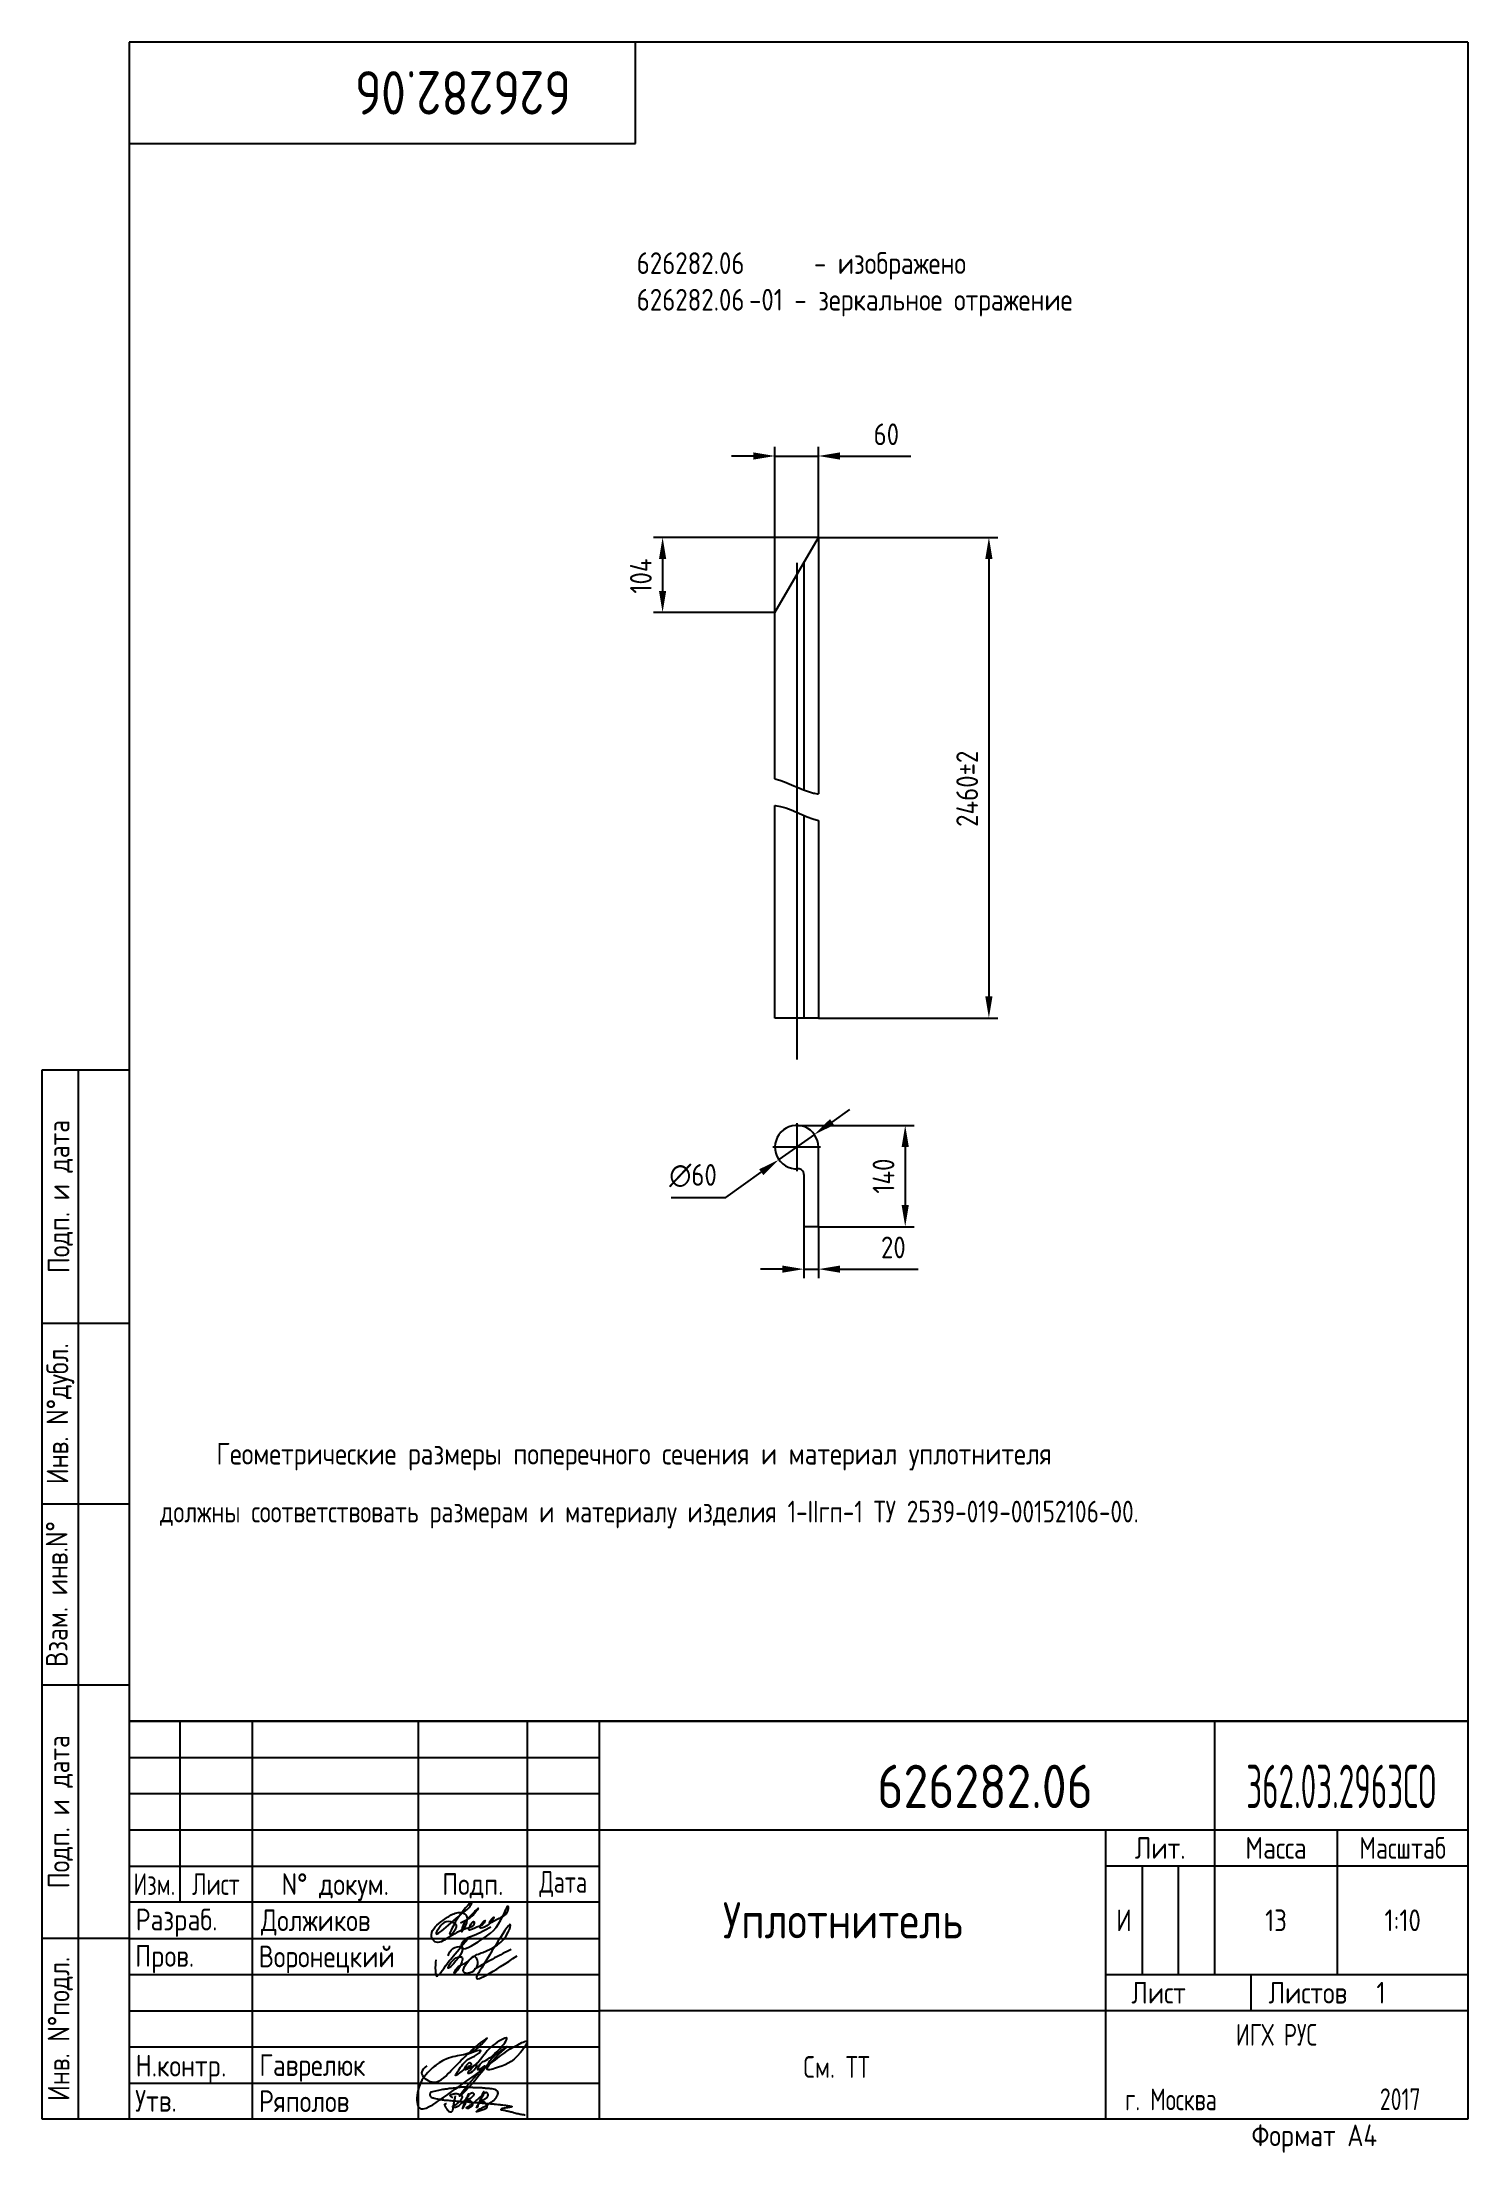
# Paper-space layout 'A3_protect' of a CAD drawing. Header units: millimetres. Extents: x 447 to 644, y 0 to 291.
# The model-space entities are those that its viewports show. They can reach past a viewport. Long polylines and large blocks are cut down to what shows.
import ezdxf
from ezdxf.enums import TextEntityAlignment as Align

# ---------------------------------------------------------------- set-up
doc = ezdxf.new("R2010")
doc.units = ezdxf.units.MM
doc.header["$LTSCALE"] = 0.3
doc.linetypes.add('CENTER', pattern=[50.8, 31.75, -6.35, 6.35, -6.35])
for name, color, linetype in [('Bord', 1, 'Continuous'), ('Cen', 5, 'CENTER'), ('Cont', 6, 'Continuous'), ('Dim', 7, 'Continuous'), ('Text', 3, 'Continuous'), ('Textb', 6, 'Continuous'), ('Vporti', 7, 'Continuous')]:
    doc.layers.add(name, color=color, linetype=linetype)
doc.layers.get('Vporti').freeze()
doc.styles.add('Style1', font='romans.shx', dxfattribs={"width": 0.8})
doc.dimstyles.new('Lin_5$0', dxfattribs={"dimscale": 5, "dimtxt": 3, "dimasz": 3, "dimexe": 1.25, "dimexo": 0, "dimgap": 1.5, "dimtad": 1, "dimtoh": 1, "dimtxsty": 'Style1', "dimcen": 2.5, "dimclrt": 3, "dimadec": 0, "dimazin": 0, "dimtfac": 1, "dimtmove": 0, "dimatfit": 3, "dimldrblk": 'DOT', "dimfxl": 1, "dimarcsym": 0})
doc.dimstyles.new('Lin_5$3', dxfattribs={"dimscale": 5, "dimtxt": 3, "dimasz": 3, "dimexe": 1.25, "dimexo": 0, "dimgap": 1.5, "dimtad": 1, "dimtoh": 1, "dimtxsty": 'Style1', "dimcen": 2.5, "dimclrt": 3, "dimadec": 0, "dimazin": 0, "dimtfac": 1, "dimtmove": 0, "dimatfit": 3, "dimldrblk": 'DOT', "dimfxl": 1, "dimarcsym": 0})

# ---------------------------------------------------------------- blocks, each defined once
blk = doc.blocks.new('A4')
at = {"layer": 'Bord'}
for p, q in [((20, 55), (85, 55)), ((20, 50), (85, 50)), ((20, 45), (85, 45)), ((160, 40), (160, 25)), ((165, 40), (165, 25)), ((20, 30), (85, 30)), ((20, 25), (85, 25)), ((20, 20), (85, 20)), ((20, 15), (85, 15)), ((20, 10), (85, 10))]:
    blk.add_line(p, q, dxfattribs=at)
at = {"layer": 'Cont'}
for p, q in [((205, 292), (20, 292)), ((20, 292), (20, 5)), ((90, 278), (90, 292)), ((205, 292), (205, 5)), ((20, 278), (90, 278)), ((8, 5), (8, 150)), ((8, 150), (20, 150)), ((13, 5), (13, 150)), ((8, 115), (20, 115)), ((20, 90), (8, 90)), ((20, 65), (8, 65)), ((205, 60), (20, 60)), ((20, 60), (205, 60)), ((27, 60), (27, 35)), ((37, 60), (37, 5)), ((60, 5), (60, 60)), ((75, 60), (75, 5)), ((85, 5), (85, 60)), ((170, 60), (170, 25)), ((85, 45), (205, 45)), ((155, 5), (155, 45)), ((187, 25), (187, 45)), ((20, 40), (85, 40)), ((205, 40), (155, 40)), ((85, 35), (20, 35)), ((20, 30), (8, 30)), ((155, 25), (205, 25)), ((175, 25), (175, 20)), ((205, 20), (85, 20)), ((20, 5), (8, 5)), ((205, 5), (20, 5))]:
    blk.add_line(p, q, dxfattribs=at)
at = {"layer": 'Text', "style": 'Style1', "width": 0.8}
for s, p in [('Подп. и дата', (10.5, 132.5)), ('Инв. N%%dдубл.', (10.5, 102.5)), ('Взам. инв.N%%d ', (10, 78.38)), ('Подп. и дата', (10.5, 47.5)), ('Инв. N%%dподл.', (10.5, 17.5))]:
    blk.add_text(s, height=3, rotation=90, dxfattribs=at).set_placement(p, align=Align.MIDDLE)
at = {"layer": 'Text', "style": 'Style1'}
for s, width, p in [('Лит.', 0.8, (162.5, 42.5)), ('Масса', 0.8, (178.5, 42.5)), ('Масштаб', 0.75, (196, 42.5)), ('Изм.', 0.7, (23.5, 37.5)), ('Лист', 0.7, (32, 37.5)), ('N%%d докум.', 0.8, (48.5, 37.5)), ('Подп.', 0.8, (67.5, 37.5)), ('Лист', 0.8, (162.27, 22.5)), ('Листов', 0.8, (182.9, 22.5))]:
    blk.add_text(s, height=3, dxfattribs=dict(at, width=width)).set_placement(p, align=Align.MIDDLE_CENTER)
at = {"layer": 'Text', "style": 'Style1', "width": 0.7}
for s, p in [('Дата', (80, 37.5)), ('ИГХ РУС', (178.57, 16.69))]:
    blk.add_text(s, height=3, dxfattribs=at).set_placement(p, align=Align.MIDDLE)
at = {"layer": 'Text', "style": 'Style1'}
for s, width, p in [('Разpаб.', 0.8, (20.92, 31.1)), ('Пpов.', 0.8, (20.84, 26.08)), ('Н.контp.', 0.8, (20.92, 10.92)), ('Утв.', 0.8, (20.84, 6.06)), ('г. Москва', 0.7, (157.64, 6.25)), ('Фоpмат А4', 0.8, (175.11, 1.29))]:
    blk.add_text(s, height=3, dxfattribs=dict(at, width=width)).set_placement(p)
for tag, p, width in [('ФИО', (39, 31), 0.8), ('ФИО', (39, 26), 0.8), ('ГОСТ_СОРТАМЕНТА', (98.19, 14), 0.8), ('ФИО', (39, 11), 0.8), ('ФИО', (39, 6), 0.8), ('2017', (192.85, 6.29), 0.7)]:
    blk.add_attdef(tag, p, '', height=3, dxfattribs=dict(at, width=width))
at = {"layer": 'Text', "style": 'Style1', "width": 0.8}
for tag, p in [('И', (157.49, 32.5)), ('700', (178.5, 32.5)), ('1:20', (196, 32.5))]:
    blk.add_attdef(tag, text='', height=3, dxfattribs=at).set_placement(p, align=Align.MIDDLE)
blk.add_attdef('Сборочный_чертеж', text='', height=3, dxfattribs=at).set_placement((120, 21.3), align=Align.CENTER)
for tag, p in [('1', (171.12, 22.5)), ('2', (193, 22.5))]:
    blk.add_attdef(tag, text='', height=3, dxfattribs=at).set_placement(p, align=Align.MIDDLE_CENTER)
blk.add_attdef('ЛИСТ', text='', height=3, dxfattribs=at).set_placement((85.99, 12.5), align=Align.MIDDLE_LEFT)
at = {"layer": 'Text', "style": 'Style1', "width": 0.7}
blk.add_attdef('%%OГОСТ_ТЕХ._ТРЕБОВАНИЙ', text='', height=3, dxfattribs=at).set_placement((98.19, 8), align=Align.BOTTOM_LEFT)
at = {"layer": 'Textb', "style": 'Style1', "width": 0.8}
blk.add_attdef('1234567', (81, 290), '', height=6, rotation=180, dxfattribs=at)
blk.add_attdef('1234567', (123.4, 48), '', height=6, dxfattribs=at)
for tag, height, p in [('123ХЯ', 6, (183.62, 48)), ('НАИМЕНОВАНИЕ', 5, (120, 30))]:
    blk.add_attdef(tag, text='', height=height, dxfattribs=at).set_placement(p, align=Align.CENTER)
blk = doc.blocks.new('ZNAK22')
at = {"layer": 'Text', "style": 'Style1', "width": 0.8}
for s, p in [(' - изображено', (21.01, 5.57)), ('-01 - зеркальное отражение', (13.64, 0.51))]:
    blk.add_text(s, height=3, dxfattribs=at).set_placement(p)
for p in [(13.01, 5.57), (13.01, 0.51)]:
    blk.add_attdef('000000', text='', height=3, dxfattribs=at).set_placement(p, align=Align.RIGHT)
blk = doc.blocks.new('*D29')
at = {"layer": 'Defpoints', "color": 0, "transparency": 16777216}
for p in [(60, 2307), (60, 1642.8), (295.6, 1642.8)]:
    blk.add_point(p, dxfattribs=at)
at = {"layer": 'Dim', "color": 0, "linetype": 'ByBlock', "lineweight": -2, "transparency": 16777216}
for p, q in [((60, 2307), (308.1, 2307)), ((295.6, 2277), (295.6, 1672.8)), ((60, 1642.8), (308.1, 1642.8))]:
    blk.add_line(p, q, dxfattribs=at)
at = {"layer": 'Dim', "color": 0, "transparency": 16777216}
for points in [[(290.6, 2277), (300.6, 2277), (295.6, 2307)], [(290.6, 1672.8), (300.6, 1672.8), (295.6, 1642.8)]]:
    blk.add_solid(points, dxfattribs=at)
at = {"layer": 'Dim', "color": 3, "transparency": 16777216, "insert": (265.6, 1959.6), "char_height": 30, "attachment_point": 5, "rotation": 90, "style": 'Style1'}
blk.add_mtext('2460±2', dxfattribs=at)
blk = doc.blocks.new('_Dot')
at = {"color": 0, "linetype": 'ByBlock', "lineweight": -2}
blk.add_line((-0.5, 0), (-1, 0), dxfattribs=at)
at = {"color": 0, "linetype": 'ByBlock', "const_width": 0.5}
blk.add_lwpolyline([(-0.25, 0, 1), (0.25, 0, 1)], format="xyb", close=True, dxfattribs=at)
blk = doc.blocks.new('*D30')
at = {"layer": 'Defpoints', "color": 0, "transparency": 16777216}
for p in [(60, 2307), (-155.3, 2203.1), (0, 2203.1)]:
    blk.add_point(p, dxfattribs=at)
at = {"layer": 'Dim', "color": 0, "linetype": 'ByBlock', "lineweight": -2, "transparency": 16777216}
for p, q in [((60, 2307), (-167.8, 2307)), ((-155.3, 2277), (-155.3, 2233.1)), ((0, 2203.1), (-167.8, 2203.1))]:
    blk.add_line(p, q, dxfattribs=at)
at = {"layer": 'Dim', "color": 0, "transparency": 16777216}
for points in [[(-160.3, 2277), (-150.3, 2277), (-155.3, 2307)], [(-160.3, 2233.1), (-150.3, 2233.1), (-155.3, 2203.1)]]:
    blk.add_solid(points, dxfattribs=at)
at = {"layer": 'Dim', "color": 3, "transparency": 16777216, "insert": (-185.3, 2253.6), "char_height": 30, "attachment_point": 5, "rotation": 90, "style": 'Style1'}
blk.add_mtext('104', dxfattribs=at)
blk = doc.blocks.new('*D31')
at = {"layer": 'Defpoints', "color": 0, "transparency": 16777216}
for p in [(60, 2419.4), (60, 2307), (0, 2203.1)]:
    blk.add_point(p, dxfattribs=at)
at = {"layer": 'Dim', "color": 0, "linetype": 'ByBlock', "lineweight": -2, "transparency": 16777216}
for p, q in [((0, 2203.1), (0, 2431.9)), ((60, 2307), (60, 2431.9)), ((-30, 2419.4), (-60, 2419.4)), ((0, 2419.4), (60, 2419.4)), ((90, 2419.4), (187.7, 2419.4))]:
    blk.add_line(p, q, dxfattribs=at)
at = {"layer": 'Dim', "color": 0, "transparency": 16777216}
for points in [[(-30, 2424.4), (-30, 2414.4), (0, 2419.4)], [(90, 2424.4), (90, 2414.4), (60, 2419.4)]]:
    blk.add_solid(points, dxfattribs=at)
at = {"layer": 'Dim', "color": 3, "transparency": 16777216, "insert": (153.9, 2449.4), "char_height": 30, "attachment_point": 5, "style": 'Style1'}
blk.add_mtext('60', dxfattribs=at)
blk = doc.blocks.new('*D32')
at = {"layer": 'Defpoints', "color": 0, "transparency": 16777216}
for p in [(30, 1494.5), (59, 1354.5), (180, 1354.5)]:
    blk.add_point(p, dxfattribs=at)
at = {"layer": 'Dim', "color": 0, "linetype": 'ByBlock', "lineweight": -2, "transparency": 16777216}
for p, q in [((30, 1494.5), (192.5, 1494.5)), ((180, 1464.5), (180, 1384.5)), ((59, 1354.5), (192.5, 1354.5))]:
    blk.add_line(p, q, dxfattribs=at)
at = {"layer": 'Dim', "color": 0, "transparency": 16777216}
for points in [[(175, 1464.5), (185, 1464.5), (180, 1494.5)], [(175, 1384.5), (185, 1384.5), (180, 1354.5)]]:
    blk.add_solid(points, dxfattribs=at)
at = {"layer": 'Dim', "color": 3, "transparency": 16777216, "insert": (150, 1424.5), "char_height": 30, "attachment_point": 5, "rotation": 90, "style": 'Style1'}
blk.add_mtext('140', dxfattribs=at)
blk = doc.blocks.new('*D33')
at = {"layer": 'Defpoints', "color": 0, "transparency": 16777216}
for p in [(54.5, 1481.9), (5.5, 1447.2)]:
    blk.add_point(p, dxfattribs=at)
at = {"layer": 'Dim', "color": 0, "linetype": 'ByBlock', "lineweight": -2, "transparency": 16777216}
for p, q in [((78.9, 1499.2), (103.4, 1516.6)), ((54.5, 1481.9), (5.5, 1447.2)), ((-67.9, 1395.1), (-18.9, 1429.8)), ((-143.4, 1395.1), (-67.9, 1395.1))]:
    blk.add_line(p, q, dxfattribs=at)
at = {"layer": 'Dim', "color": 0, "transparency": 16777216}
for points in [[(76, 1503.3), (81.8, 1495.1), (54.5, 1481.9)], [(-21.8, 1433.9), (-16, 1425.7), (5.5, 1447.2)]]:
    blk.add_solid(points, dxfattribs=at)
at = {"layer": 'Dim', "color": 3, "transparency": 16777216, "insert": (-113.2, 1425.1), "char_height": 30, "attachment_point": 5, "style": 'Style1'}
blk.add_mtext('∅60', dxfattribs=at)
blk = doc.blocks.new('*D34')
at = {"layer": 'Defpoints', "color": 0, "transparency": 16777216}
for p in [(40, 1355.5), (60, 1355.5), (60, 1295.9)]:
    blk.add_point(p, dxfattribs=at)
at = {"layer": 'Dim', "color": 0, "linetype": 'ByBlock', "lineweight": -2, "transparency": 16777216}
for p, q in [((40, 1355.5), (40, 1283.4)), ((60, 1355.5), (60, 1283.4)), ((10, 1295.9), (-20, 1295.9)), ((40, 1295.9), (60, 1295.9)), ((90, 1295.9), (198, 1295.9))]:
    blk.add_line(p, q, dxfattribs=at)
at = {"layer": 'Dim', "color": 0, "transparency": 16777216}
for points in [[(10, 1300.9), (10, 1290.9), (40, 1295.9)], [(90, 1300.9), (90, 1290.9), (60, 1295.9)]]:
    blk.add_solid(points, dxfattribs=at)
at = {"layer": 'Dim', "color": 3, "transparency": 16777216, "insert": (163.6, 1325.9), "char_height": 30, "attachment_point": 5, "style": 'Style1'}
blk.add_mtext('20', dxfattribs=at)

msp = doc.modelspace()

# ---------------------------------------------------------------- linework, layer by layer
at = {"layer": 'Bord'}
for points, knots in [([(0, 1973.333), (17.422, 1969.031), (37.002, 1956.753), (57.698, 1952.768), (60, 1952.417)], [88.23022269, 88.23022269, 88.23022269, 88.23022269, 144.28564771, 151.26361142, 151.26361142, 151.26361142, 151.26361142]), ([(0, 1936.525), (0.031, 1936.522), (19.793, 1934.39), (39.362, 1921.114), (60, 1915.804)], [79.325631, 79.325631, 79.325631, 79.325631, 79.42522755, 142.81654543, 142.81654543, 142.81654543, 142.81654543])]:
    msp.add_open_spline(points, degree=3, knots=knots, dxfattribs=at)
at = {"layer": 'Cen'}
for p, q in [((30, 2271.991), (30, 1585.713)), ((30, 1497.507), (30, 1431.507)), ((63, 1464.507), (-3, 1464.507))]:
    msp.add_line(p, q, dxfattribs=at)
at = {"layer": 'Cont'}
for p, q in [((0, 2203.107), (60, 2307.03)), ((60, 2307.03), (60, 1952.417)), ((40, 2272.389), (40, 1957.879)), ((0, 1973.333), (0, 2203.107)), ((0, 1642.764), (0, 1936.525)), ((40, 1922.921), (40, 1642.764)), ((60, 1915.804), (60, 1642.764)), ((60, 1642.764), (0, 1642.764)), ((60, 1355.507), (60, 1464.507)), ((40, 1426.56), (40, 1355.507)), ((59, 1354.507), (41, 1354.507))]:
    msp.add_line(p, q, dxfattribs=at)
for centre, radius, start, end in [((30, 1464.507), 30, 0, 273.016961), ((32, 1426.56), 8, 0, 93.016961), ((41, 1355.507), 1, 180, 270), ((59, 1355.507), 1, 270, 0)]:
    msp.add_arc(centre, radius, start, end, dxfattribs=at)

# ---------------------------------------------------------------- dimensions: what is measured, and where the dimension line sits
at = {"layer": 'Dim'}
dim = msp.add_linear_dim(base=(60, 2419.368), p1=(0, 2203.107), p2=(60, 2307.03), dimstyle='Lin_5$0', override={"dimscale": 10, "dimarcsym": 1}, dxfattribs=at)
dim.commit()
dim.dimension.update_dxf_attribs({"geometry": '*D31', "text_midpoint": (153.857, 2419.368), "dimtype": 160})
for base, p1, p2, angle, override, picture, middle in [((-155.342, 2203.107), (60, 2307.03), (0, 2203.107), 90, {"dimscale": 10, "dimdec": 0, "dimarcsym": 1}, '*D30', (-155.342, 2253.585)), ((60, 1295.864), (40, 1355.507), (60, 1355.507), 0, {"dimscale": 10, "dimpost": '', "dimarcsym": 1}, '*D34', (163.571, 1295.864))]:
    dim = msp.add_linear_dim(base=base, p1=p1, p2=p2, angle=angle, dimstyle='Lin_5$0', override=override, dxfattribs=at)
    dim.commit()
    dim.dimension.update_dxf_attribs({"geometry": picture, "text_midpoint": middle, "dimtype": 160})
dim = msp.add_linear_dim(base=(295.645, 1642.764), p1=(60, 2307.03), p2=(60, 1642.764), angle=90, text='2460±2', dimstyle='Lin_5$0', override={"dimscale": 10, "dimarcsym": 1}, dxfattribs=at)
dim.commit()
dim.dimension.update_dxf_attribs({"geometry": '*D29', "text_midpoint": (295.645, 1959.551), "dimtype": 160})
dim = msp.add_diameter_dim_2p(p1=(54.469, 1481.864), p2=(5.531, 1447.15), dimstyle='Lin_5$3', override={"dimscale": 10, "dimpost": '', "dimarcsym": 1}, dxfattribs=at)
dim.commit()
dim.dimension.update_dxf_attribs({"geometry": '*D33', "text_midpoint": (-113.162, 1425.079)})
dim = msp.add_linear_dim(base=(180, 1354.507), p1=(30, 1494.507), p2=(59, 1354.507), angle=90, dimstyle='Lin_5$0', override={"dimscale": 10, "dimpost": '', "dimarcsym": 1}, dxfattribs=at)
dim.commit()
dim.dimension.update_dxf_attribs({"geometry": '*D32', "text_midpoint": (150, 1424.507)})

psp = doc.layouts.new('A3_protect')

# ---------------------------------------------------------------- linework, layer by layer
at = {"layer": 'Cont'}
psp.add_line((643.64, 291.18), (643.64, 4.18), dxfattribs=at)
at = {"layer": 'Text'}
for points, knots in [([(508.63, 30.74), (507.87, 30.32), (506.56, 29.6), (504.68, 29.01), (504.36, 27.08), (509.29, 30.18), (509.62, 30.79), (511.03, 33.82), (511, 32.38), (510.12, 32.26), (507.93, 30.78), (509.24, 32.54), (508.71, 31.02), (506.19, 29.91), (508.07, 32.09), (507.53, 30.88), (506.8, 30.91), (504.94, 29.67), (506.28, 31.93), (506.39, 30.84), (504.49, 30.4), (503.22, 29.57), (501.07, 28.21), (500.02, 29.95), (501.53, 31.36), (502.93, 32.33), (504.21, 32.96), (505.18, 32.55), (505.59, 31.56), (504.28, 29.25), (504.98, 31.53), (505.59, 31.98), (507.23, 33.8), (506.24, 32.35), (505.51, 31.81), (504.71, 31.41), (504.46, 31.29)], [0, 0, 0, 0, 2.703743, 4.672825, 5.02799, 7.955933, 13.437489, 13.883188, 14.189441, 16.413959, 17.478513, 18.47964, 18.959294, 20.910841, 22.003091, 22.470554, 23.533771, 24.710748, 26.01626, 26.201331, 27.488187, 30.382065, 32.258784, 33.069724, 35.439902, 37.010787, 38.612861, 39.32109, 39.818865, 41.83144, 42.782113, 44.494961, 45.867914, 46.467245, 48.290622, 49.101188, 49.101188, 49.101188, 49.101188]), ([(502.99, 29.96), (503.4, 30.87), (503.94, 32.06), (506.21, 34.62), (505.76, 33.46), (504.25, 32.43), (500.05, 28.32), (501.7, 31.06), (502.68, 31.75), (504.24, 31.05), (503.6, 30.25), (503.08, 29.56), (502.92, 29.82), (502.96, 29.91), (502.99, 29.96)], [0, 0, 0, 0, 4.062617, 5.226919, 5.800291, 6.663227, 11.774431, 12.938639, 14.11351, 15.354081, 16.396133, 16.918576, 17.03251, 17.182794, 17.182794, 17.182794, 17.182794]), ([(502.72, 26.77), (502.87, 27.15), (503.19, 27.89), (505.69, 28.45), (503.89, 26), (502.37, 24.67), (503.42, 26.66), (505.56, 26.74), (503.09, 23.44), (504.15, 25.65), (505.32, 25.54), (506.29, 27.05), (507.13, 25.67), (506.3, 24.33), (504.26, 24.33), (505.85, 26.73), (508.25, 27.4), (510.62, 28.69), (512.11, 33.12), (508.33, 26.59), (505.67, 22.44), (509.13, 24.71), (512.28, 26.77)], [0, 0, 0, 0, 1.213353, 2.399709, 5.497648, 5.861317, 7.611627, 8.43806, 10.837371, 11.583123, 13.461301, 14.534506, 15.162086, 17.217848, 17.944717, 20.123775, 21.948027, 26.460707, 27.144718, 34.52243, 35.159468, 41.304292, 41.304292, 41.304292, 41.304292]), ([(501.03, 26.21), (500.98, 25.76), (500.92, 25.09), (501.08, 23.55), (502.41, 25.45), (503.54, 26.88), (504.92, 28.49), (505.73, 29.44)], [0, 0, 0, 0, 1.523947, 2.237958, 3.351836, 5.856423, 9.374056, 9.374056, 9.374056, 9.374056]), ([(511.45, 27.66), (510.69, 27.27), (508.97, 26.4), (507.3, 25.44), (506.38, 24.91)], [0, 0, 0, 0, 2.587978, 5.77327, 5.77327, 5.77327, 5.77327]), ([(499.77, 11.58), (499.43, 11.27), (498.55, 10.46), (500.94, 8.6), (504.07, 11.86), (505.57, 13.48), (508.45, 15.69), (506.55, 13.61), (505.14, 13.09), (502.45, 12.71), (500.14, 11.05), (498.41, 9), (498.26, 4.48), (504.42, 8.86), (508.17, 11.46), (511.45, 14.16), (514.13, 15.29), (511.8, 11.96), (510.51, 11.65), (507.2, 10.58), (509.47, 13.02), (511.54, 14.73), (508.85, 12.93), (507.74, 10.83), (502.96, 5.7), (505.56, 9.18), (508.68, 12.4), (506.55, 10.6), (507.1, 11.93), (508.26, 12.46), (509.44, 13.31), (511.7, 16.16), (508.08, 14.05), (507.78, 12.75), (504.74, 10.15), (506.36, 10.84), (506.96, 12.06), (505.9, 11.28), (504.6, 10.75), (505.66, 12.4), (506.01, 11.68), (504.94, 11.23), (503.14, 9.47), (504.63, 11.71), (505.54, 12.67), (506.7, 12.99), (507.65, 14.02), (506.4, 13.54), (505.37, 13.13)], [0, 0, 0, 0, 1.17994, 3.087717, 5.863103, 12.338328, 12.854096, 14.088578, 16.834551, 19.302558, 21.570562, 25.210018, 27.650956, 31.348291, 40.129863, 44.562748, 45.223917, 46.979401, 51.214655, 52.099288, 55.323111, 56.227801, 58.471865, 60.028126, 65.752911, 68.466223, 71.038525, 71.934922, 72.780229, 73.495807, 76.028152, 77.999346, 80.11892, 83.1954, 85.334448, 86.270878, 87.060466, 88.110212, 88.803314, 89.989889, 90.197567, 90.706974, 92.884587, 94.19917, 96.055742, 97.375783, 97.753899, 99.636325, 99.636325, 99.636325, 99.636325]), ([(503.38, 7.16), (503.34, 7.18), (503.25, 7.21), (503.15, 7.29), (503.07, 7.37), (503, 7.48), (503.08, 7.57), (503.2, 7.63), (503.37, 7.68), (503.57, 7.72), (503.81, 7.75), (504.03, 7.72), (504.26, 7.67), (504.46, 7.58), (504.66, 7.43), (504.67, 7.21), (504.59, 7.06), (504.49, 6.9), (504.38, 6.74), (504.24, 6.57), (504.11, 6.42), (503.96, 6.32), (503.84, 6.22), (503.71, 6.15), (503.56, 6.1), (503.45, 6.04), (503.37, 6.01), (503.33, 5.94), (503.4, 5.89), (503.48, 5.88), (503.61, 5.87), (503.76, 5.87), (503.93, 5.92), (504.13, 5.99), (504.31, 6.13), (504.47, 6.31), (504.65, 6.44), (504.8, 6.61), (504.95, 6.72), (505.05, 6.83), (505.14, 6.93), (505.28, 7.08), (505.4, 7.32), (505.5, 7.48), (505.56, 7.76), (505.44, 7.45), (505.41, 7.24), (505.25, 6.89), (505.17, 6.61), (505.07, 6.37), (504.96, 6.1), (504.88, 5.91), (504.67, 5.57), (504.83, 5.96), (504.92, 6.24), (505.09, 6.53), (505.22, 6.8), (505.29, 6.99), (505.4, 7.19), (505.53, 7.37), (505.61, 7.54), (505.73, 7.68), (505.87, 7.83), (506.06, 7.89), (506.23, 7.82), (506.29, 7.67), (506.24, 7.49), (506.11, 7.31), (505.91, 7.16), (505.76, 7.02), (505.61, 6.96), (505.52, 6.92), (505.34, 6.88), (505.56, 6.86), (505.69, 6.8), (505.86, 6.72), (505.96, 6.59), (506.06, 6.47), (506.1, 6.33), (506.1, 6.16), (506.01, 5.99), (505.84, 5.85), (505.62, 5.74), (505.44, 5.66), (505.23, 5.72), (505.34, 5.9), (505.49, 5.96), (505.66, 6.07), (505.82, 6.16), (505.95, 6.25), (506.07, 6.33), (506.16, 6.41), (506.26, 6.48), (506.36, 6.57), (506.49, 6.67), (506.67, 6.81), (506.86, 6.98), (507.04, 7.17), (507.19, 7.29), (507.33, 7.4), (507.41, 7.54), (507.53, 7.64), (507.63, 7.77), (507.69, 7.88), (507.7, 8.07), (507.55, 7.88), (507.49, 7.73), (507.4, 7.48), (507.31, 7.25), (507.21, 7.02), (507.14, 6.78), (507.04, 6.58), (506.94, 6.35), (506.88, 6.13), (506.82, 5.94), (506.77, 5.83), (506.6, 5.78), (506.83, 6.13), (506.96, 6.33), (507.14, 6.66), (507.26, 6.88), (507.39, 7.11), (507.55, 7.4), (507.68, 7.69), (507.82, 7.86), (508, 7.97), (508.16, 7.8), (508.21, 7.61), (508.2, 7.42), (508.15, 7.25), (508.04, 7.12), (507.9, 7.01), (507.74, 6.91), (507.58, 6.83), (507.42, 6.79), (507.32, 6.76), (507.1, 6.77), (507.28, 6.74), (507.36, 6.7), (507.48, 6.67), (507.6, 6.63), (507.73, 6.6), (507.83, 6.52), (507.91, 6.42), (508, 6.31), (508.04, 6.19), (508.08, 6.05), (508.09, 5.92), (508.07, 5.78), (507.96, 5.67), (507.81, 5.57), (507.62, 5.52), (507.4, 5.45), (507.18, 5.35), (506.92, 5.28), (506.78, 5.23), (506.63, 5.22), (506.73, 5.37), (506.82, 5.44), (507.03, 5.58), (507.27, 5.68), (507.54, 5.84), (507.76, 5.95), (507.91, 6.03), (508.06, 6.12), (508.2, 6.23), (508.42, 6.37), (508.69, 6.55), (508.96, 6.74), (509.18, 6.91), (509.31, 7.09), (509.44, 7.24), (509.51, 7.4), (509.58, 7.53), (509.63, 7.71), (509.66, 7.92), (509.42, 8.28), (508.89, 8.39), (508.3, 8.43), (507.78, 8.46), (507.27, 8.53), (506.78, 8.55), (506.31, 8.54), (505.88, 8.57), (505.5, 8.57), (505.18, 8.61), (504.86, 8.62), (504.52, 8.61), (504.18, 8.58), (503.82, 8.53), (503.43, 8.47), (503.07, 8.45), (502.74, 8.41), (502.39, 8.31), (501.99, 8.33), (501.59, 8.17), (501.17, 8.15), (500.79, 8.03), (500.46, 7.99), (500.24, 7.85), (500.18, 7.62), (500.23, 7.39), (500.47, 7.18), (500.8, 7.13), (501.21, 6.99), (501.69, 6.94), (502.14, 6.85), (502.56, 6.81), (502.93, 6.81), (503.33, 6.73), (503.89, 6.73), (504.46, 6.62), (505.12, 6.66), (505.74, 6.55), (506.35, 6.51), (506.94, 6.5), (507.53, 6.42), (508.2, 6.35), (508.85, 6.33), (509.37, 6.26), (509.82, 6.22), (510.24, 6.19), (510.62, 6.12), (510.94, 6.08), (511.22, 6.03), (511.39, 6.02), (511.63, 5.93), (511.39, 5.86), (511.22, 5.82), (510.92, 5.77), (510.58, 5.72), (510.31, 5.7), (509.86, 5.54), (510.43, 5.47), (510.75, 5.38), (511.29, 5.26), (511.82, 5.15), (512.38, 4.95), (512.86, 4.88), (513.19, 4.83), (513.32, 4.8), (513.39, 4.79)], [0, 0, 0, 0, 0.153866, 0.270441, 0.388867, 0.510533, 0.592156, 0.71333, 0.90842, 1.11344, 1.349254, 1.61246, 1.782219, 2.047249, 2.291879, 2.451528, 2.651081, 2.806158, 3.017979, 3.227348, 3.462381, 3.633009, 3.75766, 3.920516, 4.080796, 4.214529, 4.291786, 4.349969, 4.397594, 4.50822, 4.594826, 4.799244, 4.954392, 5.128468, 5.437537, 5.632649, 5.842485, 6.094987, 6.293219, 6.410959, 6.551192, 6.687808, 7.022147, 7.294342, 7.425356, 7.52079, 7.946481, 8.313051, 8.59833, 8.833695, 9.090496, 9.427695, 9.601191, 9.883219, 10.093306, 10.673943, 10.798776, 10.974628, 11.287247, 11.486184, 11.648652, 11.848902, 12.027194, 12.25348, 12.40059, 12.537783, 12.716293, 12.91523, 13.208551, 13.438489, 13.549668, 13.67779, 13.77127, 13.930001, 14.029091, 14.272112, 14.434836, 14.547084, 14.739051, 14.830983, 15.061241, 15.268922, 15.500489, 15.788979, 15.879568, 16.024283, 16.221854, 16.418714, 16.593102, 16.783247, 16.91018, 17.018213, 17.135263, 17.278205, 17.430482, 17.620087, 17.979626, 18.191789, 18.388716, 18.565718, 18.714854, 18.857929, 19.039974, 19.171375, 19.283034, 19.400085, 19.618058, 19.882245, 20.150781, 20.377854, 20.649532, 20.89723, 21.042543, 21.40016, 21.557817, 21.667145, 21.752781, 21.926256, 22.412297, 22.813145, 22.961412, 23.171289, 23.607257, 23.940428, 24.110007, 24.291214, 24.48084, 24.697609, 24.904078, 25.034245, 25.218018, 25.407651, 25.573473, 25.787447, 25.930292, 26.051316, 26.18846, 26.285312, 26.406799, 26.52425, 26.630463, 26.793722, 26.898606, 27.029313, 27.171012, 27.314101, 27.419918, 27.580557, 27.709367, 27.829268, 28.024364, 28.266961, 28.41242, 28.705761, 28.989137, 29.187748, 29.233768, 29.332802, 29.529535, 29.667094, 30.039923, 30.332117, 30.61061, 30.769982, 30.856778, 31.109923, 31.313488, 31.656425, 32.066331, 32.296628, 32.49714, 32.710276, 32.891468, 33.014834, 33.177747, 33.444503, 33.618009, 34.409008, 34.914636, 35.419802, 35.95397, 36.458179, 36.88069, 37.388403, 37.738353, 38.034261, 38.353468, 38.693154, 39.037638, 39.391136, 39.787481, 40.203773, 40.488977, 40.784975, 41.26625, 41.668005, 42.070065, 42.499388, 42.869834, 43.079573, 43.213439, 43.554591, 43.717296, 44.153724, 44.506336, 45.019111, 45.587859, 45.90191, 46.270392, 46.703958, 47.093115, 47.952647, 48.44014, 49.079253, 49.808223, 50.268654, 50.851051, 51.604831, 52.298429, 52.776925, 53.1907, 53.661988, 54.042386, 54.348524, 54.616841, 54.853814, 54.983777, 55.126096, 55.333328, 55.613101, 56.008732, 56.315809, 56.59982, 56.87931, 57.399251, 57.889617, 58.432507, 59.066698, 59.660314, 59.862668, 60.07277, 60.07277, 60.07277, 60.07277]), ([(502.52, 6.33), (502.47, 6.32), (502.38, 6.3), (502.27, 6.28), (502.14, 6.18), (502.28, 6.04), (502.35, 5.91), (502.48, 5.73), (502.6, 5.51), (502.78, 5.34), (502.92, 5.24), (503.07, 5.2), (503.23, 5.22), (503.35, 5.34), (503.42, 5.58), (503.46, 5.87), (503.52, 6.19), (503.56, 6.46), (503.59, 6.72), (503.68, 6.98), (503.71, 7.23), (503.75, 7.38), (503.77, 7.43)], [0, 0, 0, 0, 0.15847, 0.269731, 0.363591, 0.555514, 0.688037, 0.848606, 1.204359, 1.433632, 1.58673, 1.729549, 1.880686, 2.057874, 2.19169, 2.63505, 2.928153, 3.184121, 3.441863, 3.696117, 4.025873, 4.178055, 4.178055, 4.178055, 4.178055])]:
    psp.add_open_spline(points, degree=3, knots=knots, dxfattribs=at)

# ---------------------------------------------------------------- block references
ref = psp.add_blockref('A4', (438.64, -0.82))
ref.add_attrib('ФИО', 'Должиков', (476.86, 30.18), dxfattribs={"layer": 'Text', "height": 3, "style": 'Style1', "width": 0.8})
ref.add_attrib('ФИО', 'Воронецкий', (476.56, 25.18), dxfattribs={"layer": 'Text', "height": 3, "style": 'Style1', "width": 0.8})
ref.add_attrib('ФИО', 'Гаврелюк', (476.66, 10.18), dxfattribs={"layer": 'Text', "height": 3, "style": 'Style1', "width": 0.8})
ref.add_attrib('ФИО', 'Ряполов', (476.59, 5.18), dxfattribs={"layer": 'Text', "height": 3, "style": 'Style1', "width": 0.8})
ref.add_attrib('123ХЯ', '362.03.2963СО', dxfattribs={"layer": 'Textb', "height": 6, "style": 'Style1', "width": 0.5}).set_placement((626.14, 47.18), align=Align.CENTER)
ref.add_attrib('1234567', '626282.06', (562.04, 47.18), dxfattribs={"layer": 'Textb', "height": 6, "style": 'Style1', "width": 0.8})
ref.add_attrib('НАИМЕНОВАНИЕ', 'Уплотнитель ', dxfattribs={"layer": 'Textb', "height": 5, "style": 'Style1', "width": 0.8}).set_placement((558.64, 29.18), align=Align.CENTER)
ref.add_attrib('%%OГОСТ_ТЕХ._ТРЕБОВАНИЙ', 'Cм. ТТ', dxfattribs={"layer": 'Text', "height": 3, "style": 'Style1', "width": 0.75}).set_placement((551.75, 9.02), align=Align.BOTTOM_LEFT)
ref.add_attrib('И', 'И', dxfattribs={"layer": 'Text', "height": 3, "style": 'Style1', "width": 0.8}).set_placement((596.13, 31.68), align=Align.MIDDLE)
ref.add_attrib('700', '13', dxfattribs={"layer": 'Text', "height": 3, "style": 'Style1', "width": 0.8}).set_placement((617.14, 31.68), align=Align.MIDDLE)
ref.add_attrib('1:20', '1:10', dxfattribs={"layer": 'Text', "height": 3, "style": 'Style1', "width": 0.8}).set_placement((634.64, 31.68), align=Align.MIDDLE)
ref.add_attrib('2', '1', dxfattribs={"layer": 'Text', "height": 3, "style": 'Style1', "width": 0.8}).set_placement((631.64, 21.68), align=Align.MIDDLE_CENTER)
ref.add_attrib('200', '2017', (631.49, 5.46), dxfattribs={"layer": 'Text', "height": 3, "style": 'Style1', "width": 0.7})
ref.add_attrib('1234567', '626282.06', (519.64, 287.18), dxfattribs={"layer": 'Textb', "height": 6, "rotation": 180, "style": 'Style1', "width": 0.8})
at = {"layer": 'Cont'}
ref = psp.add_blockref('ZNAK22', (530.68, 253.59), dxfattribs=at)
ref.add_attrib('000000', '626282.06', dxfattribs={"layer": 'Text', "height": 3, "style": 'Style1', "width": 0.8}).set_placement((543.69, 254.09), align=Align.RIGHT)
ref.add_attrib('000000', '626282.06', dxfattribs={"layer": 'Text', "height": 3, "style": 'Style1', "width": 0.8}).set_placement((543.69, 259.15), align=Align.RIGHT)

# ---------------------------------------------------------------- texts
at = {"layer": 'Text', "style": 'Style1'}
for s, width, p in [('Геометрические размеры поперечного сечения и материал уплотнителя ', 0.8, (470.72, 94.65)), ('должны соответствовать размерам и материалу изделия 1-IIгп-1 ТУ 2539-019-00152106-00.', 0.75, (462.92, 86.65))]:
    psp.add_text(s, height=3, dxfattribs=dict(at, width=width)).set_placement(p)

# ---------------------------------------------------------------- viewports
at = {"layer": 'Vporti', "view_target_point": (6.594, 1934.291)}
psp.add_viewport(center=(548.56, 185.49), size=(91.54, 136.758), view_center_point=(0, 0), view_height=1367.5751, dxfattribs=at)

doc.saveas('drawing.dxf')
